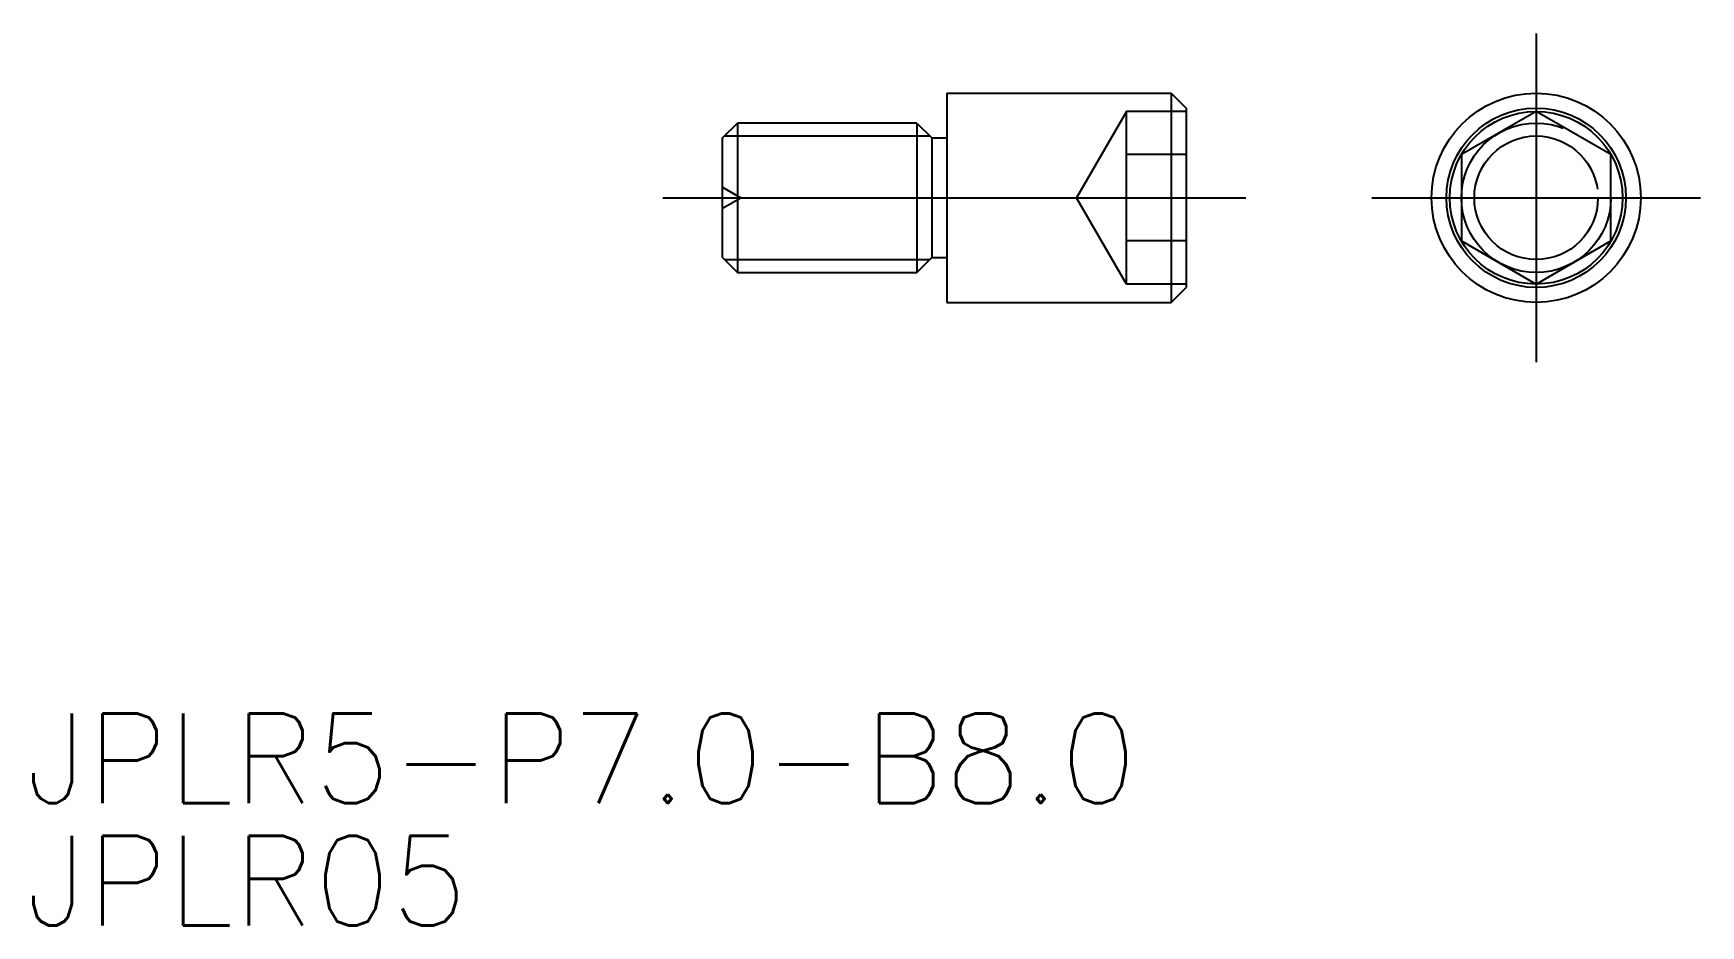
# Model space of a CAD drawing. Extents: x -50.2 to 5.5, y -24.3 to 5.5.
import ezdxf

# ---------------------------------------------------------------- set-up
doc = ezdxf.new("R2010")
doc.units = 0
doc.linetypes.add('CENTER', pattern=[50.8, 31.75, -6.35, 6.35, -6.35])
doc.linetypes.add('DASHED', pattern=[19.05, 12.7, -6.35])
doc.layers.get('0').update_dxf_attribs({"linetype": 'CONTINUOUS'})
doc.layers.add('CENTER', color=1, linetype='CENTER')
doc.styles.get("Standard").update_dxf_attribs({"font": 'txt.shx', "height": 3, "bigfont": 'bigfont.shx'})

msp = doc.modelspace()

# ---------------------------------------------------------------- linework, layer by layer
at = {"color": 7, "linetype": 'CONTINUOUS'}
for p, q in [((-19.703, 3.5), (-12.203, 3.5)), ((-19.703, 3.5), (-19.703, -3.5)), ((-12.203, 3.5), (-11.703, 3)), ((-12.203, 3.5), (-12.203, -3.5)), ((-11.703, 3), (-11.703, -3)), ((0, 2.887), (-2.5, 1.443)), ((2.5, 1.443), (0, 2.887)), ((-27.203, 2), (-26.703, 2.5)), ((-20.703, 2.5), (-26.703, 2.5)), ((-26.703, 2.5), (-26.703, -2.5)), ((-20.703, 2.5), (-20.203, 2)), ((-20.703, 2.5), (-20.703, -2.5)), ((-27.203, -2), (-27.203, 2)), ((-20.203, 2), (-20.203, -2)), ((-20.203, 2), (-19.703, 2)), ((-2.5, 1.443), (-2.5, -1.443)), ((2.5, -1.443), (2.5, 1.443)), ((-2.5, -1.443), (0, -2.887)), ((0, -2.887), (2.5, -1.443)), ((-27.203, -2), (-26.703, -2.5)), ((-20.703, -2.5), (-20.203, -2)), ((-20.203, -2), (-19.703, -2)), ((-26.703, -2.5), (-20.703, -2.5)), ((-12.203, -3.5), (-11.703, -3)), ((-19.703, -3.5), (-12.203, -3.5))]:
    msp.add_line(p, q, dxfattribs=at)
at = {"color": 3, "linetype": 'DASHED'}
for p, q in [((-13.703, 2.887), (-15.37, 0)), ((-11.703, 2.887), (-13.703, 2.887)), ((-13.703, -2.887), (-13.703, 2.887)), ((-11.703, 1.443), (-13.703, 1.443)), ((-27.203, 0.35), (-26.597, 0)), ((-27.203, -0.35), (-26.597, 0)), ((-13.703, -2.887), (-15.37, 0)), ((-11.703, -1.443), (-13.703, -1.443)), ((-11.703, -2.887), (-13.703, -2.887))]:
    msp.add_line(p, q, dxfattribs=at)
at = {"color": 3, "linetype": 'CONTINUOUS'}
for p, q in [((-27.136, 2.067), (-20.27, 2.067)), ((-27.136, -2.067), (-20.27, -2.067))]:
    msp.add_line(p, q, dxfattribs=at)
at = {"color": 7, "linetype": 'CONTINUOUS'}
for radius in [3.5, 3, 2.887]:
    msp.add_circle((0, 0), radius, dxfattribs=at)
at = {"color": 3, "linetype": 'DASHED'}
for radius in [2.5, 2.067]:
    msp.add_circle((0, 0), radius, dxfattribs=at)
at = {"layer": 'CENTER', "color": 1, "linetype": 'CENTER'}
for p, q in [((0, 5.5), (0, -5.5)), ((-29.203, 0), (-9.703, 0)), ((-5.5, 0), (5.5, 0))]:
    msp.add_line(p, q, dxfattribs=at)

# ---------------------------------------------------------------- texts
at = {"color": 7, "linetype": 'CONTINUOUS'}
for s, p in [('JPLR5-P7.0-B8.0', (-50.506, -20.245)), ('JPLR05', (-50.506, -24.345))]:
    msp.add_text(s, height=3, dxfattribs=at).set_placement(p)

doc.saveas('drawing.dxf')
